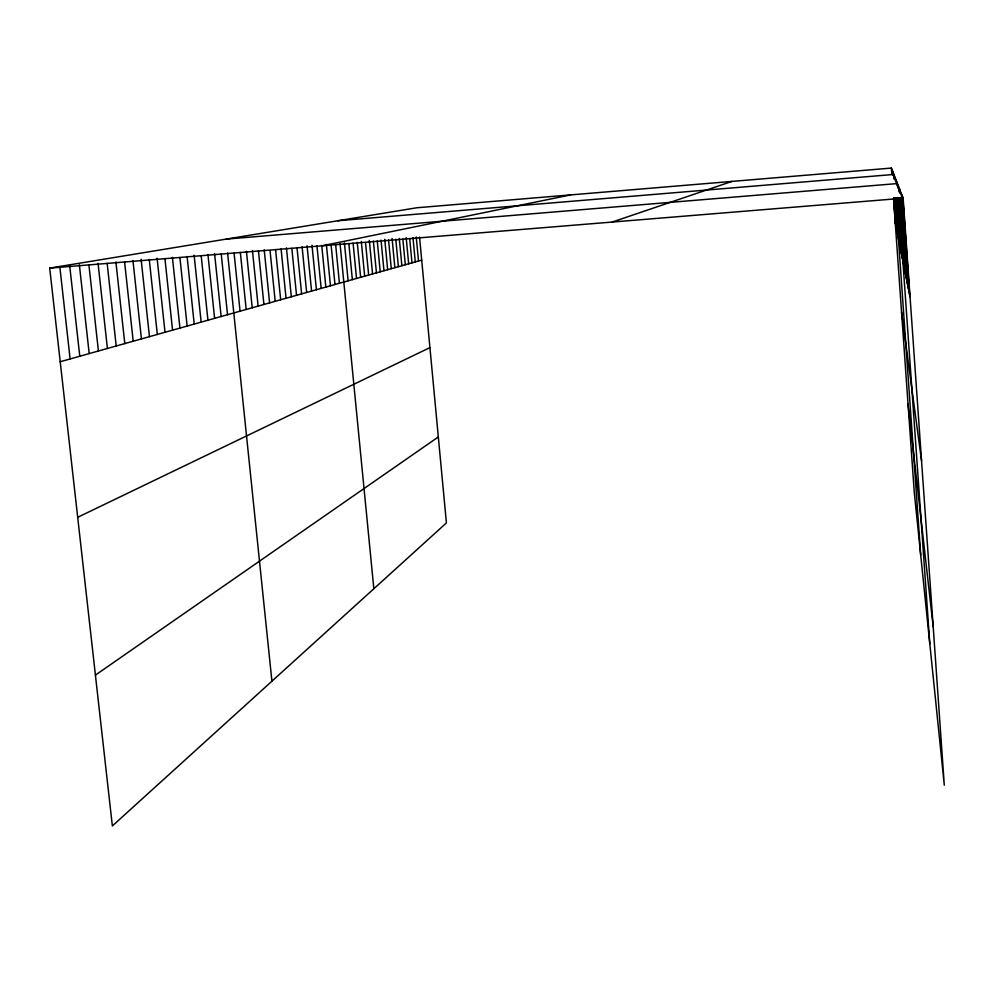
<?xml version="1.0" encoding="UTF-8"?>
<svg xmlns="http://www.w3.org/2000/svg" width="994" height="994" viewBox="0 0 994 994"><rect width="100%" height="100%" fill="white"/><g stroke="black" fill="none" stroke-linecap="round" stroke-linejoin="round"><path stroke-width="1.49" d="M95.412 675.112L438.317 436.962M77.694 517.302L429.917 347.614M612.192 222.047L731.919 181.417M60.212 361.741L421.704 260.13M322.18 245.804L570.581 194.911M419.53 237.032L446.405 522.931L112.359 825.927L49.7 268.119L416.772 207.771L891.382 168.073L903.136 198.228L944.3 785.198L914.269 492.328L893.556 198.862M337.811 220.755L893.867 174.447L894.19 179.082M226.16 239.107L897.42 183.567M49.7 268.119L903.136 198.228M895.184 221.96L910.057 296.846M901.546 311.979L921.537 460.632M908.031 403.899L933.18 626.655M79.358 264.802L89.199 353.591M69.605 264.851L79.769 356.237M59.777 266.467L70.114 358.958M115.9 261.944L124.797 343.589M107.166 263.348L116.211 345.999M98.046 263.273L107.414 348.472M88.901 264.814L98.418 350.994M149.274 259.533L157.325 334.444M141.123 259.272L149.46 336.655M132.96 260.676L141.421 338.917M124.598 262.006L133.208 341.215M179.902 257.558L187.145 326.057M172.409 257.334L179.926 328.082M164.917 258.49L172.558 330.157M157.102 258.303L165.016 332.282M214.567 253.52L221.128 316.502M207.932 254.476L214.605 318.341M201.186 255.719L207.945 320.217M194.116 255.209L201.161 322.118M187.096 256.477L194.228 324.069M252.439 250.5L258.117 306.115M246.425 251.296L252.215 307.767M240.337 252.451L246.201 309.457M234.087 253.296L240.063 311.184M227.589 252.961L271.921 681.201M221.215 253.855L227.527 314.713M286.421 247.854L291.341 296.771M281.078 248.898L286.048 298.262M275.587 249.556L280.668 299.766M270.045 250.637L275.189 301.306M264.205 249.817L269.61 302.884M258.452 250.923L263.919 304.475M316.962 245.816L321.174 288.384M312.004 245.257L316.415 289.726M307.059 245.767L311.569 291.08M302.089 246.76L306.649 292.472M297.02 247.767L301.629 293.876M291.826 248.338L296.535 295.317M353.094 243.17L356.523 278.444M348.832 243.443L352.361 279.625M344.409 242.834L348.124 280.817M340.06 243.729L373.843 588.734M335.649 244.648L339.426 283.253M331.101 245.009L334.978 284.508M326.38 244.425L330.455 285.775M321.733 245.369L325.858 287.067M388.555 240.001L391.288 268.678M384.753 239.293L387.66 269.697M381.037 240.101L383.97 270.728M377.26 240.921L380.23 271.784M373.371 241.057L376.428 272.853M369.333 240.374L372.576 273.934M365.531 242.747L368.65 275.04M361.307 241.43L364.674 276.158M357.231 242.3L360.636 277.289M416.237 236.92L418.511 261.024M412.982 237.665L415.281 261.931M409.69 238.411L411.988 262.863M406.186 237.641L408.671 263.795M402.868 239.132L405.291 264.739M399.277 238.386L401.862 265.709M395.774 239.169L398.395 266.678M392.083 238.423L394.866 267.672M899.471 197.682L904.465 268.703M899.346 198.514L904.18 267.262M898.265 185.729L898.477 188.81M899.135 198.054L903.894 265.845M898.042 185.17L898.265 188.214M898.812 198.477L903.621 264.466M898.588 197.794L903.086 261.782M898.501 198.949L929.8 643.764M897.222 183.045L897.433 186.089M898.29 198.266L902.577 259.185M897.023 182.536L897.234 185.605M898.104 197.918L902.316 257.906M897.818 198.477L901.831 255.446M896.439 181.057L896.663 184.101M897.619 197.831L901.595 254.24M896.079 180.125L896.476 183.666M897.458 197.545L901.359 253.072M897.209 198.216L900.912 250.786M897.023 197.595L900.688 249.68M896.799 198.328L900.266 247.518M895.06 177.516L895.432 180.97M896.476 197.582L900.055 246.475M896.24 197.943L899.645 244.425M896.116 197.856L899.259 242.461M894.289 175.553L894.662 178.982M895.929 198.763L899.061 241.492M894.153 175.18L894.364 178.249M895.619 197.632L898.688 239.629M895.507 197.632L920.692 554.888M895.308 198.067L897.992 236.075M893.196 172.732L893.544 176.137M895.06 197.595L897.657 234.385M893.072 172.409L893.295 175.503M894.786 198.179L897.321 232.745M894.65 197.657L897.01 231.155M892.463 170.856L892.674 173.913M894.401 198.34L896.712 229.626M892.239 170.26L892.562 173.59M894.277 197.831L896.414 228.135M892.016 169.688L892.339 173.043M894.066 197.57L896.128 226.694M891.904 169.415L892.227 173.938M893.743 197.93L895.842 225.29M893.606 198.489L895.445 223.265M891.382 168.073L891.593 171.154M902.8 197.384L909.634 294.746M902.49 196.551L909.224 292.708M902.167 195.756L908.839 290.72M901.869 194.973L908.454 288.769M901.893 198.837L908.069 286.881M901.272 193.457L907.708 285.029M901.421 198.862L907.348 283.228M901.148 198.191L907 281.464M900.986 198.949L906.652 279.736M900.179 190.649L900.39 193.706M900.713 198.315L906.317 278.047M899.918 189.978L900.142 193.072M900.465 197.694L905.994 276.407M900.315 198.489L905.671 274.791M899.421 188.698L899.632 191.767M900.067 197.918L905.36 273.226M899.185 188.077L899.396 191.171M899.943 198.912L905.062 271.685M898.949 187.468L899.272 192.066M899.694 198.191L904.751 270.169"/></g></svg>
